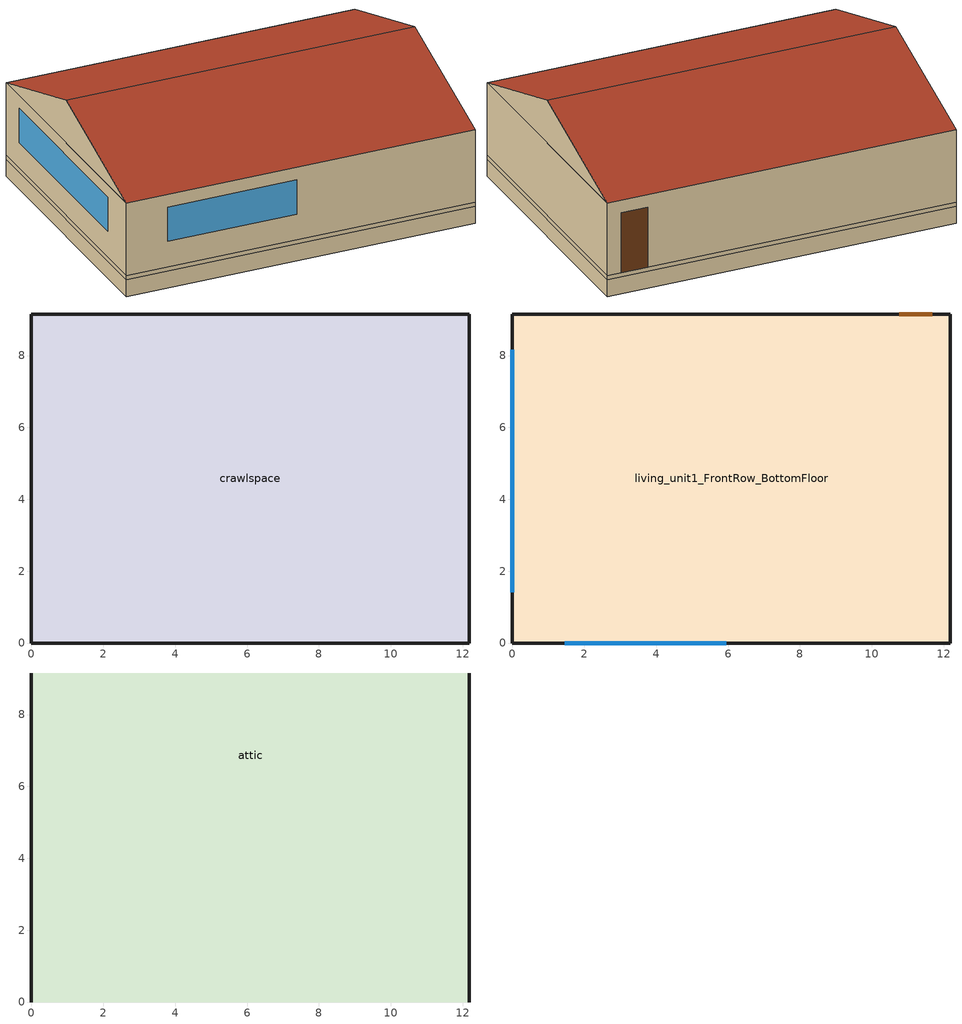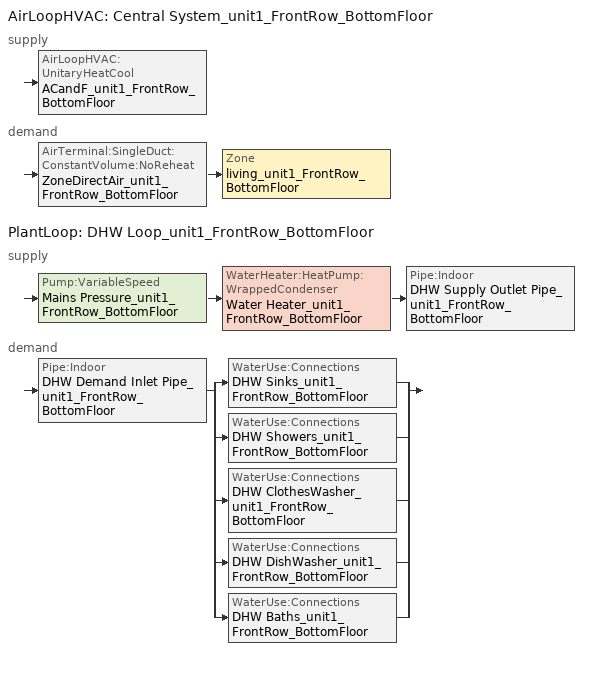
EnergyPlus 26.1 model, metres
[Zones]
crawlspace
 floor ground (Interior Floor): 12.18,0 0,0 0,9.16 12.18,9.16 z-0.61
 wall outside (Crawl Wall): 0,0 12.18,0 12.18,9.16 0,9.16 0,0 z0:0.15
 wall ground (Crawl Wall): 0,0 12.18,0 12.18,9.16 0,9.16 0,0 z-0.61:0
living_unit1_FrontRow_BottomFloor
 floor to crawlspace (Exterior Floor): 12.18,0 0,0 0,9.16 12.18,9.16 z0.15
 wall outside (Exterior Wall): 0,0 12.18,0 12.18,9.16 0,9.16 0,0 z0.15:2.74
 window (Exterior Window): 1.46,0 5.96,0 / 0,8.16 0,1.41 z1.07:2.29
 door (Exterior Door): 11.68,9.16 10.76,9.16 z0.15:2.29
 ceiling to attic (Interior Ceiling): 0,0 12.18,0 12.18,9.16 0,9.16 z2.74
attic
 wall outside (Gable_end): 12.18,0,2.74 12.18,9.16,2.74 12.18,4.58,4.27; 0,9.16,2.74 0,0,2.74 0,4.58,4.27
 roof outside (Exterior Roof): 12.18,9.16,2.74 0,9.16,2.74 0,4.58,4.27 12.18,4.58,4.27; 0,0,2.74 12.18,0,2.74 12.18,4.58,4.27 0,4.58,4.27
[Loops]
AirLoopHVAC 'Central System_unit1_FrontRow_BottomFloor'
 supply: AirLoopHVAC:UnitaryHeatCool 'ACandF_unit1_FrontRow_BottomFloor'
 demand: AirTerminal:SingleDuct:ConstantVolume:NoReheat 'ZoneDirectAir_unit1_FrontRow_BottomFloor' > Zone 'living_unit1_FrontRow_BottomFloor'
PlantLoop 'DHW Loop_unit1_FrontRow_BottomFloor'
 supply: Pump:VariableSpeed 'Mains Pressure_unit1_FrontRow_BottomFloor' > WaterHeater:HeatPump:WrappedCondenser 'Water Heater_unit1_FrontRow_BottomFloor' > Pipe:Indoor 'DHW Supply Outlet Pipe_unit1_FrontRow_BottomFloor'
 demand: Pipe:Indoor 'DHW Demand Inlet Pipe_unit1_FrontRow_BottomFloor' > split
  | WaterUse:Connections 'DHW Sinks_unit1_FrontRow_BottomFloor'
  | WaterUse:Connections 'DHW Showers_unit1_FrontRow_BottomFloor'
  | WaterUse:Connections 'DHW ClothesWasher_unit1_FrontRow_BottomFloor'
  | WaterUse:Connections 'DHW DishWasher_unit1_FrontRow_BottomFloor'
  | WaterUse:Connections 'DHW Baths_unit1_FrontRow_BottomFloor'
[Building]
SF_CZ5A_elecres_crawlspace_IECC_2024_inefficient: North Axis {deg}=0; Terrain=Suburbs; Loads Convergence Tolerance Value {W}=0.04; Temperature Convergence Tolerance Value {deltaC}=0.4; Solar Distribution=FullExterior; Maximum Number of Warmup Days=25; Minimum Number of Warmup Days=6
[Site:WaterMainsTemperature]
Calculation Method=Correlation; Annual Average Outdoor Air Temperature {C}=8.96667; Maximum Difference In Monthly Average Outdoor Air Temperatures {deltaC}=26.2
[Site:Location]
Buffalo.Niagara.Intl.AP_NY_USA WMO=725280: Latitude {deg}=42.94; Longitude {deg}=-78.74; Time Zone {hr}=-5; Elevation {m}=215
[SizingPeriod:DesignDay] Day of Month=21; Dry-Bulb Temperature Range Modifier Type=DefaultMultipliers; Humidity Condition Type=Wetbulb; Barometric Pressure {Pa}=98769; Rain Indicator=No; Snow Indicator=No; Daylight Saving Time Indicator=No
Name | Month | Day Type | Maximum Dry-Bulb Temperature {C} | Daily Dry-Bulb Temperature Range {deltaC} | Wetbulb or DewPoint at Maximum Dry-Bulb {C} | Wind Speed {m/s} | Wind Direction {deg} | Solar Model Indicator | Sky Clearness | ASHRAE Clear Sky Optical Depth for Beam Irradiance (taub) | ASHRAE Clear Sky Optical Depth for Diffuse Irradiance (taud)
Buffalo.Niagara.Intl.AP_NY_USA Ann Htg 99.6% Condns DB | 1 | WinterDesignDay | -16.3 | 0 | -16.3 | 5.1 | 270 | ASHRAEClearSky | 0
Buffalo.Niagara.Intl.AP_NY_USA Ann Clg .4% Condns DB=>MWB | 7 | SummerDesignDay | 30.3 | 9.3 | 21.8 | 5.7 | 240 | ASHRAETau |  | 0.462 | 2.001
[Material]
Name | Roughness | Thickness {m} | Conductivity {W/m-K} | Density {kg/m3} | Specific Heat {J/kg-K} | Thermal Absorptance | Solar Absorptance | Visible Absorptance
sheathing_consol_layer | Rough | 0.031115 | 0.035329 | 20.1 | 1465.415
ceil_consol_layer | Rough | 0.479081 | 0.0617176 | 41.9286 | 776.251
floor_consol_layer | Rough | 0.23495 | 0.0515515 | 55.074 | 916.9311
wall_consol_layer | Rough | 0.1397 | 0.057165 | 120.801 | 1036.26
CopperPipe | MediumRough | 0.01905 | 401 | 2243 | 837 | 0.9 | 0.65 | 0.65
Concrete_4in | Rough | 0.101498 | 1.312098 | 2242.8 | 465.2
Asphalt_shingle | MediumRough | 0.00633985 | 0.08186 | 1121.29 | 1255.2 | 0.9 | 0.75
cement_stucco | MediumSmooth | 0.01905 | 0.721 | 1865.58 | 878.64
syn_stucco | MediumSmooth | 0.003048 | 8.65E-02 | 400 | 878.64 | 0.7
Drywall_1/2in | MediumSmooth | 0.0127 | 0.16009 | 800.923 | 1087.84
OSB_5/8in | MediumSmooth | 0.015875 | 0.1163 | 544.627 | 1213.36
OSB_7/16in | MediumSmooth | 0.0111125 | 0.1163 | 544.627 | 1213.36
Plywood_3/4in | Rough | 0.01905 | 0.115458 | 544.68 | 674.54 | 0.9 | 0.7 | 0.7
Carpet_n_pad | MediumSmooth | 0.0254001 | 0.0601314 | 32.0369 | 836.8 | 0.9 | 0.7 | 0.7
OSB_1/2in | MediumSmooth | 0.0127 | 0.1163 | 544.627 | 1213.36 | 0.9 | 0.7 | 0.7
door_const | Smooth | 0.0507235 | 0.0720096 | 512.64 | 767.58
Pipe Insulation | VeryRough | 0.0406504 | 0.0331717 | 91 | 836 | 0.9 | 0.5 | 0.5
[Construction]
Exterior Wall: syn_stucco, sheathing_consol_layer, OSB_7/16in, wall_consol_layer, Drywall_1/2in
Exterior Floor: floor_consol_layer, Plywood_3/4in, Carpet_n_pad
Interior Floor: Plywood_3/4in, Carpet_n_pad
Interior Ceiling: ceil_consol_layer, Drywall_1/2in
Exterior Roof: Asphalt_shingle, OSB_1/2in
Exterior Window: Glass
Exterior Door: door_const
Gable_end: cement_stucco, Bldg_paper_felt, OSB_5/8in, Air_4_in_vert, Drywall_1/2in
window_w_blinds: Glass, int_blind
Insulated Pipe: Pipe Insulation, CopperPipe
crawl wall: Concrete_4in
[Material:NoMass]
Bldg_paper_felt: Roughness=Smooth; Thermal Resistance {m2-K/W}=0.0105666
[Material:AirGap]
Air_4_in_vert: Thermal Resistance {m2-K/W}=0.158499
[WindowMaterial:SimpleGlazingSystem]
Glass: U-Factor {W/m2-K}=1.41965; Solar Heat Gain Coefficient=0.3344; Visible Transmittance=0.88
[WindowMaterial:Blind]
int_blind: Slat Orientation=Horizontal; Slat Width {m}=0.025; Slat Separation {m}=0.01875; Slat Thickness {m}=0.001; Slat Angle {deg}=45; Slat Conductivity {W/m-K}=221; Slat Beam Solar Transmittance=0; Front Side Slat Beam Solar Reflectance=0.5; Back Side Slat Beam Solar Reflectance=0.5; Slat Diffuse Solar Transmittance=0; Front Side Slat Diffuse Solar Reflectance=0.5; Back Side Slat Diffuse Solar Reflectance=0.5; Slat Beam Visible Transmittance=0; Front Side Slat Beam Visible Reflectance=0.5; Back Side Slat Beam Visible Reflectance=0.5; Slat Diffuse Visible Transmittance=0; Front Side Slat Diffuse Visible Reflectance=0.5; Back Side Slat Diffuse Visible Reflectance=0.5; Slat Infrared Hemispherical Transmittance=0; Front Side Slat Infrared Hemispherical Emissivity=0.9; Back Side Slat Infrared Hemispherical Emissivity=0.9; Blind to Glass Distance {m}=0.05; Blind Top Opening Multiplier=0.5; Blind Bottom Opening Multiplier=0.5; Blind Left Side Opening Multiplier=0.5; Blind Right Side Opening Multiplier=0.5
[Zone] Multiplier=1
crawlspace; living_unit1_FrontRow_BottomFloor; attic
[Shading:Overhang] Height above Window or Door {m}=0; Tilt Angle from Window/Door {deg}=90; Left extension from Window/Door Width {m}=0; Right extension from Window/Door Width {m}=0; Depth {m}=0.01
Name | Window or Door
Overhang_ldf_unit1_FrontRow_BottomFloor | Window_ldf_unit1_FrontRow_BottomFloor
Overhang_sdl_unit1_FrontRow_BottomFloor | Window_sdl_unit1_FrontRow_BottomFloor
[WindowShadingControl]
Shades-living_unit1_FRONTROW_BOTTOMFLOOR: Zone=LIVING_UNIT1_FRONTROW_BOTTOMFLOOR; Shading Type=InteriorBlind; Construction with Shading=window_w_blinds; Shading Control Type=OnIfScheduleAllows; Schedule=shading_2012iecc; Shading Control Is Scheduled=Yes; Glare Control Is Active=No; Multiple Surface Control Type=Sequential; Fenestration Surface 1=Window_ldf_unit1_FrontRow_BottomFloor; Fenestration Surface 2=Window_sdl_unit1_FrontRow_BottomFloor
[GroundHeatTransfer:Control]
gtp_control: Run Basement Preprocessor=no; Run Slab Preprocessor=yes
[GroundHeatTransfer:Slab:Materials]
NMAT: Number of materials=2; ALBEDO: Surface Albedo: No Snow=0.16; ALBEDO: Surface Albedo: Snow=0.4; EPSLW: Surface Emissivity: No Snow=0.9; EPSLW: Surface Emissivity: Snow=0.9; Z0: Surface Roughness: No Snow {cm}=0.75; Z0: Surface Roughness: Snow {cm}=0.05; HIN: Indoor HConv: Downward Flow {W/m2-K}=6; HIN: Indoor HConv: Upward {W/m2-K}=9
[GroundHeatTransfer:Slab:MatlProps]
RHO: Slab Material density {kg/m3}=2300; RHO: Soil Density {kg/m3}=1200; CP: Slab CP {J/kg-K}=650; CP: Soil CP {J/kg-K}=1200; TCON: Slab k {W/m-K}=0.9; TCON: Soil k {W/m-K}=1
[GroundHeatTransfer:Slab:BoundConds]
EVTR: Is surface evapotranspiration modeled=FALSE; FIXBC: is the lower boundary at a fixed temperature=TRUE; TDEEPin {C}=10; USRHflag: Is the ground surface h specified by the user?=FALSE
[GroundHeatTransfer:Slab:BldgProps]
IYRS: Number of years to iterate=10; Shape: Slab shape=0; HBLDG: Building height {m}=4; TIN1: January Indoor Average Temperature Setpoint {C}=22.22; TIN2: February Indoor Average Temperature Setpoint {C}=22.22; TIN3: March Indoor Average Temperature Setpoint {C}=22.22; TIN4: April Indoor Average Temperature Setpoint {C}=22.22; TIN5: May Indoor Average Temperature Setpoint {C}=22.22; TIN6: June Indoor Average Temperature Setpoint {C}=23.88; TIN7: July Indoor Average Temperature Setpoint {C}=23.88; TIN8: August Indoor Average Temperature Setpoint {C}=23.88; TIN9: September Indoor Average Temperature Setpoint {C}=23.88; TIN10: October Indoor Average Temperature Setpoint {C}=22.22; TIN11: November Indoor Average Temperature Setpoint {C}=22.22; TIN12: December Indoor Average Temperature Setpoint {C}=22.22; TINAmp: Daily Indoor sine wave variation amplitude {deltaC}=0; ConvTol: Convergence Tolerance=0.1
[GroundHeatTransfer:Slab:Insulation]
RINS: R value of under slab insulation {m2-K/W}=0; DINS: Width of strip of under slab insulation {m}=0; RVINS: R value of vertical insulation {m2-K/W}=0; ZVINS: Depth of vertical insulation {m}=1.5; IVINS: Flag: Is there vertical insulation=0
[GroundHeatTransfer:Slab:EquivalentSlab]
APRatio: The area to perimeter ratio for this slab {m}=2.61305; SLABDEPTH: Thickness of slab on grade {m}=0.1; CLEARANCE: Distance from edge of slab to domain edge {m}=15; ZCLEARANCE: Distance from bottom of slab to domain bottom {m}=15
[GroundHeatTransfer:Basement:SimParameters]
F: Multiplier for the ADI solution=0.1; IYRS: Maximum number of yearly iterations:=15
[GroundHeatTransfer:Basement:MatlProps]
NMAT: Number of materials in this domain=6; Density for Foundation Wall {kg/m3}=2243; density for Floor Slab {kg/m3}=2243; density for Ceiling {kg/m3}=311; density for Soil {kg/m3}=1500; density for Gravel {kg/m3}=2000; density for Wood {kg/m3}=449; Specific heat for foundation wall {J/kg-K}=880; Specific heat for floor slab {J/kg-K}=880; Specific heat for ceiling {J/kg-K}=1530; Specific heat for soil {J/kg-K}=840; Specific heat for gravel {J/kg-K}=720; Specific heat for wood {J/kg-K}=1530; Thermal conductivity for foundation wall {W/m-K}=1.4; Thermal conductivity for floor slab {W/m-K}=1.4; Thermal conductivity for ceiling {W/m-K}=0.09; thermal conductivity for soil {W/m-K}=1.1; thermal conductivity for gravel {W/m-K}=1.9; thermal conductivity for wood {W/m-K}=0.12
[GroundHeatTransfer:Basement:Insulation]
REXT: R Value of any exterior insulation {m2-K/W}=1.761e-05; INSFULL: Flag: Is the wall fully insulated?=True
[GroundHeatTransfer:Basement:SurfaceProps]
ALBEDO: Surface albedo for No snow conditions=0.16; ALBEDO: Surface albedo for snow conditions=0.4; EPSLN: Surface emissivity No Snow=0.94; EPSLN: Surface emissivity with Snow=0.86; VEGHT: Surface roughness No snow conditions {cm}=6; VEGHT: Surface roughness Snow conditions {cm}=0.25; PET: Flag, Potential evapotranspiration on?=False
[GroundHeatTransfer:Basement:BldgData]
DWALL: Wall thickness {m}=0.2; DSLAB: Floor slab thickness {m}=0.243828; DGRAVXY: Width of gravel pit beside basement wall {m}=0.3; DGRAVZN: Gravel depth extending above the floor slab {m}=0.2; DGRAVZP: Gravel depth below the floor slab {m}=0.1
[GroundHeatTransfer:Basement:Interior]
COND: Flag: Is the basement conditioned?=True; HIN: Downward convection only heat transfer coefficient {W/m2-K}=0.92; HIN: Upward convection only heat transfer coefficient {W/m2-K}=4.04; HIN: Horizontal convection only heat transfer coefficient {W/m2-K}=3.08; HIN: Downward combined (convection and radiation) heat transfer coefficient {W/m2-K}=6.13; HIN: Upward combined (convection and radiation) heat transfer coefficient {W/m2-K}=9.26; HIN: Horizontal combined (convection and radiation) heat transfer coefficient {W/m2-K}=8.29
[GroundHeatTransfer:Basement:ComBldg]
January average temperature {C}=21; February average temperature {C}=21; March average temperature {C}=21; April average temperature {C}=21; May average temperature {C}=24; June average temperature {C}=24; July average temperature {C}=24; August average temperature {C}=24; September average temperature {C}=24; October average temperature {C}=24; November average temperature {C}=21; December average temperature {C}=21; Daily variation sine wave amplitude {deltaC}=21
[GroundHeatTransfer:Basement:EquivSlab]
APRatio: The area to perimeter ratio for this slab {m}=2.61305; EquivSizing: Flag=True
[GroundHeatTransfer:Basement:EquivAutoGrid]
CLEARANCE: Distance from outside of wall to edge of 3-D ground domain {m}=15; SlabDepth: Thickness of the floor slab {m}=0.1; BaseDepth: Depth of the basement wall below grade {m}=1.21914
[ElectricEquipment] Zone or ZoneList or Space or SpaceList=living_unit1_FrontRow_BottomFloor; Design Level Calculation Method=EquipmentLevel
Name | Schedule | Design Level {W} | Fraction Latent | Fraction Radiant | Fraction Lost
dishwasher1_FrontRow_BottomFloor | DishWasher_equip_sch | 54.7543 | 0.15 | 0.6 | 0.25
refrigerator1_FrontRow_BottomFloor | Refrigerator | 91.0576 | 0 | 1 | 0
clotheswasher1_FrontRow_BottomFloor | ClothesWasher_equip_sch | 23.732 | 0 | 0.8 | 0.2
electric_dryer1_FrontRow_BottomFloor | ClothesDryer | 177.596 | 0.05 | 0.15 | 0.8
electric_range1_FrontRow_BottomFloor | CookingRange | 206.727 | 0.3 | 0.4 | 0.3
television1_FrontRow_BottomFloor | InteriorLighting | 0 | 0 | 1 | 0
electric_mels1_FrontRow_BottomFloor | MiscPlugLoad | 440.553 | 0.06 | 0.69 | 0.25
IECC_Adj1_FrontRow_BottomFloor | MiscPlugLoad | 29.2314 | 0.062439 | 0.411909 | 0.251045
[ThermostatSetpoint:DualSetpoint]
thermostat_living Dual SP Control: Heating Setpoint Temperature Schedule=heating_sch; Cooling Setpoint Temperature Schedule=cooling_sch
[AvailabilityManager:Scheduled]
System availability: Schedule=always_avail
[Sizing:Zone]
living_unit1_FrontRow_BottomFloor: Zone Cooling Design Supply Air Temperature Input Method=SupplyAirTemperature; Zone Cooling Design Supply Air Temperature {C}=12; Zone Heating Design Supply Air Temperature Input Method=SupplyAirTemperature; Zone Heating Design Supply Air Temperature {C}=50; Zone Cooling Design Supply Air Humidity Ratio {kgWater/kgDryAir}=0.0075; Zone Heating Design Supply Air Humidity Ratio {kgWater/kgDryAir}=0.008; Design Specification Outdoor Air Object=SZ_DSOA_living_unit1_FrontRow_BottomFloor; Cooling Design Air Flow Method=DesignDay; Cooling Minimum Air Flow per Zone Floor Area {m3/s-m2}=0.000762; Heating Design Air Flow Method=DesignDay; Heating Maximum Air Flow per Zone Floor Area {m3/s-m2}=0.002032; Heating Maximum Air Flow {m3/s}=0.141576; Heating Maximum Air Flow Fraction=0.3
[Sizing:System]
Central System_unit1_FrontRow_BottomFloor: Type of Load to Size On=Sensible; Design Outdoor Air Flow Rate {m3/s}=autosize; Central Heating Maximum System Air Flow Ratio=1; Preheat Design Temperature {C}=7; Preheat Design Humidity Ratio {kgWater/kgDryAir}=0.008; Precool Design Temperature {C}=11; Precool Design Humidity Ratio {kgWater/kgDryAir}=0.0075; Central Cooling Design Supply Air Temperature {C}=12; Central Heating Design Supply Air Temperature {C}=50; Type of Zone Sum to Use=NonCoincident; 100% Outdoor Air in Cooling=No; 100% Outdoor Air in Heating=No; Central Cooling Design Supply Air Humidity Ratio {kgWater/kgDryAir}=0.0075; Central Heating Design Supply Air Humidity Ratio {kgWater/kgDryAir}=0.008; Cooling Supply Air Flow Rate Method=DesignDay; Heating Supply Air Flow Rate Method=DesignDay; Zone Maximum Outdoor Air Fraction=1; Cooling Design Capacity Method=FractionOfAutosizedCoolingCapacity; Cooling Design Capacity {W}=autosize; Fraction of Autosized Cooling Design Capacity=1.25; Heating Design Capacity Method=FractionOfAutosizedHeatingCapacity; Heating Design Capacity {W}=autosize; Fraction of Autosized Heating Design Capacity=1.15; Central Cooling Capacity Control Method=OnOff
[ZoneControl:Thermostat]
Zone Thermostat_unit1_FrontRow_BottomFloor: Zone or ZoneList=living_unit1_FrontRow_BottomFloor; Control Type Schedule=zone_control_type; Control 1=thermostat_living Dual SP Control
[ZoneInfiltration:EffectiveLeakageArea] Schedule=always_avail
Name | Zone or Space | Effective Air Leakage Area {cm2} | Stack Coefficient | Wind Coefficient
Living_ShermanGrimsrud_unit1_FrontRow_BottomFloor | living_unit1_FrontRow_BottomFloor | 180.5064 | 0.00029 | 0.000231
AtticVent | attic | 5124 | 0.000435 | 0.000271
CrawlVent | crawlspace | 5124 | 0.000435 | 0.000271
[AirTerminal:SingleDuct:ConstantVolume:NoReheat]
ZoneDirectAir_unit1_FrontRow_BottomFloor: Availability Schedule=always_avail; Maximum Air Flow Rate {m3/s}=autosize
[ZoneVentilation:DesignFlowRate]
Ventilation_unit1_FrontRow_BottomFloor: Zone or ZoneList or Space or SpaceList=living_unit1_FrontRow_BottomFloor; Schedule=always_avail; Design Flow Rate Calculation Method=Flow/Zone; Design Flow Rate {m3/s}=0; Ventilation Type=Exhaust; Fan Pressure Rise {Pa}=0; Fan Total Efficiency=0.6; Constant Term Coefficient=1; Temperature Term Coefficient=0; Velocity Term Coefficient=0; Velocity Squared Term Coefficient=0; Minimum Indoor Temperature {C}=-100; Maximum Indoor Temperature {C}=100; Delta Temperature {deltaC}=-100; Minimum Outdoor Temperature {C}=-100; Maximum Outdoor Temperature {C}=100; Maximum Wind Speed {m/s}=40
[DesignSpecification:OutdoorAir]
SZ_DSOA_living_unit1_FrontRow_BottomFloor: Outdoor Air Method=Flow/Zone; Outdoor Air Flow per Person {m3/s-person}=0; Outdoor Air Flow per Zone {m3/s}=0.0212376
[Coil:Cooling:DX:SingleSpeed]
DX Cooling Coil_unit1_FrontRow_BottomFloor: Availability Schedule=always_avail; Gross Rated Total Cooling Capacity {W}=autosize; Gross Rated Sensible Heat Ratio=autosize; Gross Rated Cooling COP {W/W}=4.09263; Rated Air Flow Rate {m3/s}=autosize; Total Cooling Capacity Function of Temperature Curve=Cool-Cap-FT; Total Cooling Capacity Function of Flow Fraction Curve=ConstantCubic; Energy Input Ratio Function of Temperature Curve=Cool-EIR-FT; Energy Input Ratio Function of Flow Fraction Curve=ConstantCubic; Part Load Fraction Correlation Curve=Cool-PLF-fPLR
[Fan:OnOff] Availability Schedule=always_avail
Name | Fan Total Efficiency | Pressure Rise {Pa} | Maximum Flow Rate {m3/s} | Motor Efficiency | Motor In Airstream Fraction
Supply Fan_unit1_FrontRow_BottomFloor | 0.50054 | 400 | autosize | 0.863 | 1
OASupplyFan_unit1_FrontRow_BottomFloor; OAExhaustFan_unit1_FrontRow_BottomFloor | 0.6 | 1059.44 | 0.0212376 | 1 | 0
Heat Pump Water Heater Fan_unit1_FrontRow_BottomFloor | 0.7 | 100 | autosize | 0.9 | 1
[AirLoopHVAC]
Central System_unit1_FrontRow_BottomFloor: Design Supply Air Flow Rate {m3/s}=autosize
[AirLoopHVAC:UnitaryHeatCool]
ACandF_unit1_FrontRow_BottomFloor: Availability Schedule=always_avail; Supply Air Fan Operating Mode Schedule=fan_cycle; Maximum Supply Air Temperature {C}=80; Cooling Supply Air Flow Rate {m3/s}=autosize; Heating Supply Air Flow Rate {m3/s}=autosize; No Load Supply Air Flow Rate {m3/s}=0; Controlling Zone or Thermostat Location=living_unit1_FrontRow_BottomFloor; Supply Fan=Supply Fan_unit1_FrontRow_BottomFloor; Fan Placement=BlowThrough; Heating Coil=Main electric Heating Coil_unit1_FrontRow_BottomFloor; Cooling Coil=DX Cooling Coil_unit1_FrontRow_BottomFloor; Dehumidification Control Type=None
[Coil:Heating:electric]
Main electric heating coil_unit1_FrontRow_BottomFloor: Availability Schedule=always_avail; Efficiency=1; Nominal Capacity {W}=autosize
[Zone equipment]
living_unit1_FrontRow_BottomFloor: ZoneDirectAir_unit1_FrontRow_BottomFloor, Water Heater_unit1_FrontRow_BottomFloor, ERV_unit1_FrontRow_BottomFloor
[ZoneHVAC:EnergyRecoveryVentilator]
ERV_unit1_FrontRow_BottomFloor: Availability Schedule=always_avail; Heat Exchanger=OA_Heat_Recovery_Unit1_FrontRow_BottomFloor; Supply Air Flow Rate {m3/s}=0.0212376; Exhaust Air Flow Rate {m3/s}=0.0212376; Supply Air Fan=OASupplyFan_unit1_FrontRow_BottomFloor; Exhaust Air Fan=OAExhaustFan_unit1_FrontRow_BottomFloor
[HeatExchanger:AirToAir:SensibleAndLatent]
OA_Heat_Recovery_Unit1_FrontRow_BottomFloor: Availability Schedule=always_avail; Nominal Supply Air Flow Rate {m3/s}=0.0212376; Sensible Effectiveness at 100% Heating Air Flow=0.75; Latent Effectiveness at 100% Heating Air Flow=0; Sensible Effectiveness at 100% Cooling Air Flow=0.75; Latent Effectiveness at 100% Cooling Air Flow=0; Nominal Electric Power {W}=0; Supply Air Outlet Temperature Control=No; Heat Exchanger Type=Plate; Frost Control Type=None; Threshold Temperature {C}=-16.8333; Initial Defrost Time Fraction=0.083; Rate of Defrost Time Fraction Increase {1/K}=0.0216; Economizer Lockout=No
[People]
people_unit1_FrontRow_BottomFloor: Zone or ZoneList or Space or SpaceList=living_unit1_FrontRow_BottomFloor; Number of People Schedule=Occupancy; Number of People Calculation Method=People; Number of People=2; Fraction Radiant=0; Sensible Heat Fraction=autocalculate; Activity Level Schedule=activity_sch; Enable ASHRAE 55 Comfort Warnings=No; Mean Radiant Temperature Calculation Type=EnclosureAveraged
[Lights] Zone or ZoneList or Space or SpaceList=living_unit1_FrontRow_BottomFloor; Schedule=InteriorLighting_Inefficient; Design Level Calculation Method=LightingLevel; Return Air Fraction=0; Fraction Radiant=0.7; Fraction Visible=0.1; Fraction Replaceable=0
Name | Lighting Level {W}
Lights_Kitchen_Recessed_downlights_unit1_FrontRow_BottomFloor; Lights_Living_room_Recessed_downlights_unit1_FrontRow_BottomFloor | 54
Lights_Kitchen_Pendant_over_island_unit1_FrontRow_BottomFloor | 20
Lights_Kitchen_Under_cabinet_lighting_unit1_FrontRow_BottomFloor; Lights_Bedroom_Ceiling_downlight_flush_mount_unit1_FrontRow_BottomFloor | 15
Lights_Kitchen_Cupboard_cabinet_interior_lights_unit1_FrontRow_BottomFloor; Lights_Home_office_Desk_task_lamp_unit1_FrontRow_BottomFloor | 8
Lights_Dining_room_Pendant_over_dining_table_unit1_FrontRow_BottomFloor; Lights_Living_room_Table_floor_lamps_unit1_FrontRow_BottomFloor; Lights_Bathroom_Recessed_downlights_unit1_FrontRow_BottomFloor; Lights_Home_office_Recessed_downlights_unit1_FrontRow_BottomFloor | 18
Lights_Living_room_Wall_sconces_unit1_FrontRow_BottomFloor | 14
Lights_Bedroom_Bedside_sconces_reading_lights_unit1_FrontRow_BottomFloor | 10
Lights_Bedroom_Closet_wardrobe_lighting_unit1_FrontRow_BottomFloor | 6
Lights_Bathroom_Vanity_sconces_unit1_FrontRow_BottomFloor | 16
Lights_Hallway_Recessed_downlights_unit1_FrontRow_BottomFloor | 28
[Exterior:Lights]
Name | Schedule | Design Level {W}
Ext_Porch_wall_sconces_unit1_FrontRow_BottomFloor | ExteriorLighting | 16
Ext_Pathway_lights_unit1_FrontRow_BottomFloor | ExteriorLighting | 12
Garage-Lights_unit1_FrontRow_BottomFloor | always_avail | 60
[Pump:VariableSpeed]
Mains Pressure_unit1_FrontRow_BottomFloor: Design Maximum Flow Rate {m3/s}=autosize; Design Pump Head {Pa}=1; Design Power Consumption {W}=0; Motor Efficiency=1; Fraction of Motor Inefficiencies to Fluid Stream=0; Coefficient 1 of the Part Load Performance Curve=0; Coefficient 2 of the Part Load Performance Curve=1; Coefficient 3 of the Part Load Performance Curve=0; Coefficient 4 of the Part Load Performance Curve=0; Design Minimum Flow Rate {m3/s}=0; Pump Control Type=Intermittent
[WaterHeater:Sizing]
Water Heater_Tank_unit1_FrontRow_BottomFloor: Design Mode=ResidentialHUD-FHAMinimum; Number of Bedrooms=2; Number of Bathrooms=2
[WaterHeater:Stratified]
Water Heater_Tank_unit1_FrontRow_BottomFloor: Tank Volume {m3}=0.189271; Tank Height {m}=1.594; Tank Shape=VerticalCylinder; Maximum Temperature Limit {C}=51; Heater Priority Control=MasterSlave; Heater 1 Setpoint Temperature Schedule=dhw_setpt_hpwh; Heater 1 Deadband Temperature Difference {deltaC}=2; Heater 1 Capacity {W}=4500; Heater 1 Height {m}=1.129; Heater 2 Setpoint Temperature Schedule=dhw_setpt_hpwh; Heater 2 Deadband Temperature Difference {deltaC}=2; Heater 2 Capacity {W}=0; Heater 2 Height {m}=0.266; Heater Fuel Type=electricity; Heater Thermal Efficiency=1; Off Cycle Parasitic Fuel Consumption Rate {W}=8.3; Off Cycle Parasitic Fuel Type=Electricity; Off Cycle Parasitic Heat Fraction to Tank=0; Off Cycle Parasitic Height {m}=1; On Cycle Parasitic Fuel Consumption Rate {W}=8.3; On Cycle Parasitic Fuel Type=Electricity; On Cycle Parasitic Heat Fraction to Tank=0; On Cycle Parasitic Height {m}=1; Ambient Temperature Indicator=Zone; Ambient Temperature Zone=living_unit1_FrontRow_BottomFloor; Uniform Skin Loss Coefficient per Unit Area to Ambient Temperature {W/m2-K}=0.232136; Skin Loss Fraction to Zone=1; Off Cycle Flue Loss Fraction to Zone=1; Use Side Effectiveness=1; Use Side Inlet Height {m}=0; Use Side Outlet Height {m}=autocalculate; Source Side Effectiveness=1; Source Side Inlet Height {m}=0.7; Source Side Outlet Height {m}=0; Inlet Mode=Fixed; Use Side Design Flow Rate {m3/s}=autosize; Source Side Design Flow Rate {m3/s}=autosize; Indirect Water Heating Recovery Time {hr}=1.5; Number of Nodes=1
[WaterHeater:HeatPump:WrappedCondenser]
Water Heater_unit1_FrontRow_BottomFloor: Availability Schedule=always_avail; Compressor Setpoint Temperature Schedule=Compressor Setpoint; Dead Band Temperature Difference {deltaC}=5; Condenser Bottom Location {m}=0.0664167; Condenser Top Location {m}=0.863417; Evaporator Air Flow Rate {m3/s}=autocalculate; Inlet Air Configuration=ZoneAirOnly; Inlet Air Zone=living_unit1_FrontRow_BottomFloor; Tank=Water Heater_Tank_unit1_FrontRow_BottomFloor; DX Coil=Heat Pump Water Heater Evaporator_unit1_FrontRow_BottomFloor; Minimum Inlet Air Temperature for Compressor Operation {C}=10; Maximum Inlet Air Temperature for Compressor Operation {C}=48.89; Compressor Location=Zone; Fan=Heat Pump Water Heater Fan_unit1_FrontRow_BottomFloor; Fan Placement=DrawThrough; On Cycle Parasitic Electric Load {W}=0; Off Cycle Parasitic Electric Load {W}=0; Tank Element Control Logic=MutuallyExclusive; Control Sensor 1 Height In Stratified Tank {m}=1.262; Control Sensor 1 Weight=0.75; Control Sensor 2 Height In Stratified Tank {m}=0.464
[Coil:WaterHeating:AirToWaterHeatPump:Wrapped]
Heat Pump Water Heater Evaporator_unit1_FrontRow_BottomFloor: Rated Heating Capacity {W}=1500; Rated COP {W/W}=4.05; Rated Sensible Heat Ratio=0.981; Rated Evaporator Inlet Air Dry-Bulb Temperature {C}=19.7; Rated Evaporator Inlet Air Wet-Bulb Temperature {C}=13.5; Rated Condenser Water Temperature {C}=48.89; Rated Evaporator Air Flow Rate {m3/s}=0.189; Evaporator Fan Power Included in Rated COP=yes; Maximum Ambient Temperature for Crankcase Heater Operation {C}=10; Evaporator Air Temperature Type for Curve Objects=WetBulbTemperature; Heating Capacity Function of Temperature Curve=HPWH-Htg-Cap-fT; Heating COP Function of Temperature Curve=HPWH-Htg-COP-fT; Part Load Fraction Correlation Curve=HPWH-COP-fPLR
[PlantEquipmentList]
DHW Plant Equipment_unit1_FrontRow_BottomFloor: Water Heater_unit1_FrontRow_BottomFloor
[Sizing:Plant]
DHW Loop_unit1_FrontRow_BottomFloor: Loop Type=Heating; Design Loop Exit Temperature {C}=48.8889; Loop Design Temperature Difference {deltaC}=5.55556
[PlantLoop]
DHW Loop_unit1_FrontRow_BottomFloor: Fluid Type=Water; Plant Equipment Operation Scheme=DHW Loop Operation_unit1_FrontRow_BottomFloor; Maximum Loop Temperature {C}=100; Minimum Loop Temperature {C}=0; Maximum Loop Flow Rate {m3/s}=autosize; Minimum Loop Flow Rate {m3/s}=0; Plant Loop Volume {m3}=autocalculate; Load Distribution Scheme=Optimal
[Pipe:Indoor] Construction=Insulated Pipe; Environment Type=ZONE; Ambient Temperature Zone=living_unit1_FrontRow_BottomFloor; Pipe Inside Diameter {m}=0.02; Pipe Length {m}=2
DHW Demand Inlet Pipe_unit1_FrontRow_BottomFloor; DHW Supply Outlet Pipe_unit1_FrontRow_BottomFloor
[PlantEquipmentOperation:HeatingLoad]
DHW Control Scheme_unit1_FrontRow_BottomFloor: Load Range 1 Lower Limit {W}=0; Load Range 1 Upper Limit {W}=1000000000000000; Range 1 Equipment List=DHW Plant Equipment_unit1_FrontRow_BottomFloor
[PlantEquipmentOperationSchemes]
DHW Loop Operation_unit1_FrontRow_BottomFloor: Control Scheme 1=DHW Control Scheme_unit1_FrontRow_BottomFloor; Control Scheme 1 Schedule=always_avail
[SetpointManager:Scheduled]
DHW Loop Setpoint Manager_unit1_FrontRow_BottomFloor: Control Variable=Temperature; Schedule=DHWSupplySetpoint; Setpoint Node or NodeList=DHW Supply Outlet Node_unit1_FrontRow_BottomFloor
[WaterUse:Equipment]
Name | Peak Flow Rate {m3/s} | Flow Rate Fraction Schedule | Target Temperature Schedule
Clothes Washer_unit1_FrontRow_BottomFloor | 1.08128e-06 | ClothesWasher_flow_sch | CWWaterTempSchedule
Dishwasher_unit1_FrontRow_BottomFloor | 4.24457e-07 | Dishwasher_flow_sch | DWWaterTempSchedule
Sinks_unit1_FrontRow_BottomFloor | 7.1934e-05 | BA_sink_sch | SSBWaterTempSchedule
Showers_unit1_FrontRow_BottomFloor | 0.000141975 | BA_shower_sch | SSBWaterTempSchedule
Baths_unit1_FrontRow_BottomFloor | 0.00027764 | BA_bath_sch | SSBWaterTempSchedule
[WaterUse:Connections] Drain Water Heat Exchanger Type=None
Name | Water Use Equipment 1
DHW Sinks_unit1_FrontRow_BottomFloor | Sinks_unit1_FrontRow_BottomFloor
DHW Showers_unit1_FrontRow_BottomFloor | Showers_unit1_FrontRow_BottomFloor
DHW ClothesWasher_unit1_FrontRow_BottomFloor | Clothes Washer_unit1_FrontRow_BottomFloor
DHW DishWasher_unit1_FrontRow_BottomFloor | Dishwasher_unit1_FrontRow_BottomFloor
DHW Baths_unit1_FrontRow_BottomFloor | Baths_unit1_FrontRow_BottomFloor
[UtilityCost:Tariff] Output Meter=Electricity:Facility; Conversion Factor Choice=kWh; Group=Elec_NG; Buy Or Sell=BuyFromUtility
Name | Monthly Charge or Variable | Time of Use Period Schedule
NG_SC1_Standard | 19
NG_SC1_VTOU | 23.42 | NG_VTOU_Periods
[UtilityCost:Charge:Simple] Season=Annual; Category Variable=EnergyCharges
Name | Utility Cost Charge Simple | Tariff | Source Variable | Cost per Unit Value or Variable
 | SC1_Delivery | NG_SC1_Standard | totalEnergy | 0.10013
 | SC1_Supply | NG_SC1_Standard | totalEnergy | 0.09775
 | VTOU_Delivery_SuperPeak | NG_SC1_VTOU | peakEnergy | 0.12633
 | VTOU_Delivery_OnPeak | NG_SC1_VTOU | midPeakEnergy | 0.12633
 | VTOU_Delivery_OffPeak | NG_SC1_VTOU | offPeakEnergy | 0.01299
 | VTOU_Supply_SuperPeak | NG_SC1_VTOU | peakEnergy | 0.24264
 | VTOU_Supply_OnPeak | NG_SC1_VTOU | midPeakEnergy | 0.11543
 | VTOU_Supply_OffPeak | NG_SC1_VTOU | offPeakEnergy | 0.08937
[Schedule:Compact]
BA_shower_sch: Through: 12/31, For: AllDays, Until: 1:00, 0.00083182, Until: 2:00, 0.0003781, Until: 3:00, 0.00022686, Until: 4:00, 0.0003781, Until: 5:00, 0.00105868, Until: 6:00, 0.00393224, Until: 7:00, 0.00892316, Until: 8:00, 0.00884754, Until: 9:00, 0.0071839, Until: 10:00, 0.00559588, Until: 11:00, 0.0045372, Until: 12:00, 0.00355414, Until: 13:00, 0.00257108, Until: 14:00, 0.00219298, Until: 15:00, 0.00196612, Until: 16:00, 0.0018905, Until: 17:00, 0.0022686, Until: 18:00, 0.00294918, Until: 19:00, 0.00317604, Until: 20:00, 0.00317604, Until: 21:00, 0.00317604, Until: 22:00, 0.00310042, Until: 23:00, 0.00219298, Until: 24:00, 0.00158802
BA_bath_sch: Through: 12/31, For: AllDays, Until: 1:00, 7.77273e-05, Until: 2:00, 3.88636e-05, Until: 3:00, 3.88636e-05, Until: 4:00, 3.88636e-05, Until: 5:00, 7.77273e-05, Until: 6:00, 0.000184602, Until: 7:00, 0.000446932, Until: 8:00, 0.000563523, Until: 9:00, 0.00064125, Until: 10:00, 0.000563523, Until: 11:00, 0.000446932, Until: 12:00, 0.000340057, Until: 13:00, 0.000301193, Until: 14:00, 0.000223466, Until: 15:00, 0.000223466, Until: 16:00, 0.000223466, Until: 17:00, 0.00037892, Until: 18:00, 0.000446932, Until: 19:00, 0.000748125, Until: 20:00, 0.000971591, Until: 21:00, 0.000971591, Until: 22:00, 0.000748125, Until: 23:00, 0.00064125, Until: 24:00, 0.00037892
BA_sink_sch: Through: 12/31, For: AllDays, Until: 1:00, 0.001848, Until: 2:00, 0.000924, Until: 3:00, 0.00066, Until: 4:00, 0.00066, Until: 5:00, 0.000924, Until: 6:00, 0.002376, Until: 7:00, 0.005544, Until: 8:00, 0.008184, Until: 9:00, 0.008712, Until: 10:00, 0.008184, Until: 11:00, 0.007128, Until: 12:00, 0.0066, Until: 13:00, 0.006468, Until: 14:00, 0.00594, Until: 15:00, 0.005676, Until: 16:00, 0.005412, Until: 17:00, 0.006336, Until: 18:00, 0.00858, Until: 19:00, 0.0099, Until: 20:00, 0.009108, Until: 21:00, 0.007524, Until: 22:00, 0.006336, Until: 23:00, 0.00528, Until: 24:00, 0.003564
activity_sch: Through: 12/31, For: AllDays, Until: 24:00, 117.28
zone_control_type: Through: 12/31, For: AllDays, Until 24:00, 4
shading_2012iecc: Through: 12/31, For: AllDays, Until 24:00, 0
dhw_setpt_hpwh: Through: 12/31, For: AllDays, Until 24:00, 44
always_avail: Through: 12/31, For: AllDays, Until: 24:00, 1
heating_sch: Through: 4/30, For: AllDays, Until: 10:00, 24.5, Until: 16:00, 25.5, Until: 24:00, 24.5, Through: 9/30, For: AllDays, Until: 10:00, 21, Until: 16:00, 20, Until: 24:00, 21, Through: 12/31, For: AllDays, Until: 10:00, 24.5, Until: 16:00, 25.5, Until: 24:00, 24.5
cooling_sch: Through: 4/30, For: AllDays, Until: 10:00, 25, Until: 16:00, 26, Until: 24:00, 25, Through: 9/30, For: AllDays, Until: 10:00, 21.5, Until: 16:00, 20.5, Until: 24:00, 21.5, Through: 12/31, For: AllDays, Until: 10:00, 25, Until: 16:00, 26, Until: 24:00, 25
fan_cycle: Through: 12/31, For: AllDays, Until: 24:00, 0
InteriorLighting_Inefficient: Through: 12/31, For: AllDays, Until: 24:00, 0.4
NG_VTOU_Periods: Through: 5/31, For: AllDays, Until: 07:00, 3, Until: 23:00, 4, Until: 24:00, 3, Through: 8/31, For: Weekdays, Until: 07:00, 3, Until: 14:00, 4, Until: 18:00, 1, Until: 23:00, 4, Until: 24:00, 3, For: AllOtherDays, Until: 07:00, 3, Until: 23:00, 4, Until: 24:00, 3, Through: 12/31, For: AllDays, Until: 07:00, 3, Until: 23:00, 4, Until: 24:00, 3
[Schedule:Day:Hourly]
OccupancyDay: 1, 1, 1, 1, 1, 1, 1, 0.8831, 0.40861, 0.24189, 0.24189, 0.24189, 0.24189, 0.24189, 0.24189, 0.24189, 0.29498, 0.5531, 0.89693, 0.89693, 0.89693, 1, 1, 1
LightingDay: 0.0625, 0.0625, 0.0625, 0.0625, 0.1875, 0.390625, 0.4375, 0.390625, 0.171875, 0.117188, 0.117188, 0.117188, 0.117188, 0.117188, 0.117188, 0.203125, 0.4375, 0.609375, 0.820312, 0.984375, 1, 0.6875, 0.382812, 0.15625
ExteriorLightingDay: 1, 1, 1, 1, 1, 1, 1, 1, 1, 1, 1, 1, 1, 1, 1, 1, 1, 1, 1, 1, 1, 1, 1, 1
RefrigeratorDay: 0.8, 0.782696, 0.765594, 0.742857, 0.731388, 0.731388, 0.75996, 0.8, 0.817103, 0.828571, 0.8, 0.8, 0.839839, 0.839839, 0.828571, 0.839839, 0.885714, 0.971429, 1, 0.971429, 0.942857, 0.925553, 0.885714, 0.828571
MiscPlugLoadDay: 0.60749, 0.559339, 0.552853, 0.545071, 0.524481, 0.585279, 0.676232, 0.718547, 0.60749, 0.517023, 0.529183, 0.529345, 0.520428, 0.538424, 0.568742, 0.600357, 0.710117, 0.862678, 0.936608, 0.966764, 1, 0.976654, 0.845169, 0.734436
CookingRangeDay: 0.0471585, 0.0471585, 0.0235459, 0.0235459, 0.0471585, 0.0707044, 0.165088, 0.283018, 0.306564, 0.320771, 0.283018, 0.330176, 0.377335, 0.306564, 0.292423, 0.377335, 0.613194, 1, 0.778348, 0.400947, 0.235859, 0.165088, 0.103722, 0.0707044
DishwasherWeekday_flow_sch: 0.0662602, 0.0294394, 0.022058, 0.0147197, 0.0147197, 0.0441591, 0.0883613, 0.132564, 0.250451, 0.27989, 0.243069, 0.206248, 0.176766, 0.198867, 0.162046, 0.154665, 0.162046, 0.213587, 0.375676, 0.4788, 0.390396, 0.287271, 0.191485, 0.132564
DishwasherWeekend_flow_sch: 0.0709931, 0.0315422, 0.0236335, 0.0157711, 0.0157711, 0.0473133, 0.0946728, 0.142032, 0.26834, 0.299882, 0.260431, 0.22098, 0.189392, 0.213072, 0.173621, 0.165712, 0.173621, 0.228843, 0.40251, 0.513, 0.418281, 0.307791, 0.205163, 0.142032
DishwasherVacation_flow_sch; DishwasherVacation_equip_sch; ClothesWasherVacation_flow_sch; ClothesWasherVacation_equip_sch; ClothesDryerVacation: 0, 0, 0, 0, 0, 0, 0, 0, 0, 0, 0, 0, 0, 0, 0, 0, 0, 0, 0, 0, 0, 0, 0, 0
DishwasherWeekday_equip_sch: 0.129162, 0.0573867, 0.042998, 0.0286934, 0.0286934, 0.0860801, 0.172244, 0.258408, 0.488208, 0.545594, 0.473819, 0.402044, 0.344573, 0.387655, 0.315879, 0.301491, 0.315879, 0.416348, 0.732312, 0.933333, 0.761005, 0.559983, 0.373266, 0.258408
DishwasherWeekend_equip_sch: 0.138388, 0.0614858, 0.0460692, 0.0307429, 0.0307429, 0.0922286, 0.184547, 0.276866, 0.52308, 0.584565, 0.507663, 0.430761, 0.369185, 0.415344, 0.338442, 0.323026, 0.338442, 0.446087, 0.78462, 1, 0.815362, 0.599982, 0.399928, 0.276866
ClothesWasherWeekday_flow_sch: 0.0455509, 0.036431, 0.0181911, 0.0181911, 0.036431, 0.0546708, 0.109342, 0.236972, 0.355482, 0.419322, 0.410202, 0.364602, 0.328122, 0.291691, 0.255212, 0.236972, 0.246092, 0.236972, 0.236972, 0.236972, 0.236972, 0.227852, 0.154941, 0.0820306
ClothesWasherWeekend_flow_sch: 0.0557271, 0.0445698, 0.0222551, 0.0222551, 0.0445698, 0.0668845, 0.133769, 0.289912, 0.434898, 0.513, 0.501843, 0.446056, 0.401426, 0.356857, 0.312227, 0.289912, 0.30107, 0.289912, 0.289912, 0.289912, 0.289912, 0.278755, 0.189556, 0.100357
ClothesWasherWeekday_equip_sch: 0.0887931, 0.0710155, 0.0354602, 0.0354602, 0.0710155, 0.106571, 0.213142, 0.461934, 0.692948, 0.817391, 0.799614, 0.710725, 0.639615, 0.568599, 0.497489, 0.461934, 0.479711, 0.461934, 0.461934, 0.461934, 0.461934, 0.444156, 0.30203, 0.159904
ClothesWasherWeekend_equip_sch: 0.10863, 0.0868807, 0.0433822, 0.0433822, 0.0868807, 0.130379, 0.260758, 0.565131, 0.847755, 1, 0.978251, 0.869505, 0.782508, 0.695627, 0.60863, 0.565131, 0.586881, 0.565131, 0.565131, 0.565131, 0.565131, 0.543382, 0.369505, 0.195627
ClothesDryerWeekday: 0.0996819, 0.0598091, 0.0398727, 0.0199364, 0.0398727, 0.0598091, 0.159491, 0.318982, 0.486427, 0.685791, 0.785473, 0.817391, 0.7456, 0.677837, 0.610073, 0.578155, 0.558218, 0.546236, 0.518346, 0.510391, 0.5263, 0.546236, 0.4386, 0.239236
ClothesDryerWeekend: 0.121951, 0.0731707, 0.0487805, 0.0243902, 0.0487805, 0.0731707, 0.195122, 0.390244, 0.595097, 0.839, 0.960951, 1, 0.91217, 0.829268, 0.746366, 0.707317, 0.682927, 0.668268, 0.634146, 0.624415, 0.643878, 0.668268, 0.536585, 0.292683
[Schedule:Week:Compact]
RefrigeratorWeek: For: AllDays, RefrigeratorDay
MiscPlugLoadWeek: For: AllDays, MiscPlugLoadDay
CookingRangeWeek: For: AllDays, CookingRangeDay
DishwasherWeek_flow_sch: For: Weekdays, DishwasherWeekday_flow_sch, For: CustomDay1, DishwasherVacation_flow_sch, For: AllOtherDays, DishwasherWeekend_flow_sch
DishwasherWeek_equip_sch: For: Weekdays, DishwasherWeekday_equip_sch, For: CustomDay1, DishwasherVacation_equip_sch, For: AllOtherDays, DishwasherWeekend_equip_sch
ClothesWasherWeek_flow_sch: For: Weekdays, ClothesWasherWeekday_flow_sch, For: CustomDay1, ClothesWasherVacation_flow_sch, For: AllOtherDays, ClothesWasherWeekend_flow_sch
ClothesWasherWeek_equip_sch: For: Weekdays, ClothesWasherWeekday_equip_sch, For: CustomDay1, ClothesWasherVacation_equip_sch, For: AllOtherDays, ClothesWasherWeekend_equip_sch
ClothesDryerWeek: For: Weekdays, ClothesDryerWeekday, For: CustomDay1, ClothesDryerVacation, For: AllOtherDays, ClothesDryerWeekend
OccupancyWeek: AllDays, OccupancyDay
LightingProfileWeek: For: AllDays, LightingDay
ExteriorLightingProfileWeek: For: AllDays, ExteriorLightingDay
[Schedule:Year]
Occupancy: OccupancyWeek, 1, 1, 12, 31
InteriorLighting: LightingProfileWeek, 1, 1, 12, 31
ExteriorLighting: ExteriorLightingProfileWeek, 1, 1, 12, 31
Refrigerator: RefrigeratorWeek, 1, 1, 12, 31
MiscPlugLoad: MiscPlugLoadWeek, 1, 1, 12, 31
CookingRange: CookingRangeWeek, 1, 1, 12, 31
Dishwasher_flow_sch: DishwasherWeek_flow_sch, 1, 1, 12, 31
ClothesWasher_flow_sch: ClothesWasherWeek_flow_sch, 1, 1, 12, 31
Dishwasher_equip_sch: DishwasherWeek_equip_sch, 1, 1, 12, 31
ClothesWasher_equip_sch: ClothesWasherWeek_equip_sch, 1, 1, 12, 31
ClothesDryer: ClothesDryerWeek, 1, 1, 12, 31
[Schedule:Constant]
DWWaterTempSchedule; CWWaterTempSchedule; DHWSupplySetpoint: Temperature, 48.8889
SSBWaterTempSchedule: Temperature, 40.5556
Compressor Setpoint: Temperature, 50
[Curve:Biquadratic] Maximum Value of x=100; Maximum Value of y=100
Name | Coefficient1 Constant | Coefficient2 x | Coefficient3 x**2 | Coefficient4 y | Coefficient5 y**2 | Coefficient6 x*y | Minimum Value of x | Minimum Value of y | Minimum Curve Output
HPWH-Htg-Cap-fT | 0.563 | 0.0437 | 0.000039 | 0.0055 | -.000148 | -.000145 | 0 | 0 | 0
HPWH-Htg-COP-fT | 1.1332 | 0.063 | -9.79e-05 | -.00972 | -2.14e-05 | -.000686 | 0 | 0
Cool-Cap-fT | 1.26489 | -0.035055 | 0.00211086 | -0.00152689 | -7.0308e-06 | -0.000469184 | -100 | -100
Cool-EIR-fT | 0.384024 | 0.0296967 | -0.00113293 | 0.00649067 | 0.000262699 | -0.000120722 | -100 | -100
[Curve:Quadratic] Minimum Value of x=0; Maximum Value of x=1
Name | Coefficient1 Constant | Coefficient2 x | Coefficient3 x**2 | Minimum Curve Output | Maximum Curve Output
HPWH-COP-fPLR | 1 | 0 | 0
Cool-PLF-fPLR | 0.801414 | 0.237447 | -0.0393773 | 0.7 | 1
[Curve:Cubic]
ConstantCubic: Coefficient1 Constant=1; Coefficient2 x=0; Coefficient3 x**2=0; Coefficient4 x**3=0; Minimum Value of x=-100; Maximum Value of x=100
